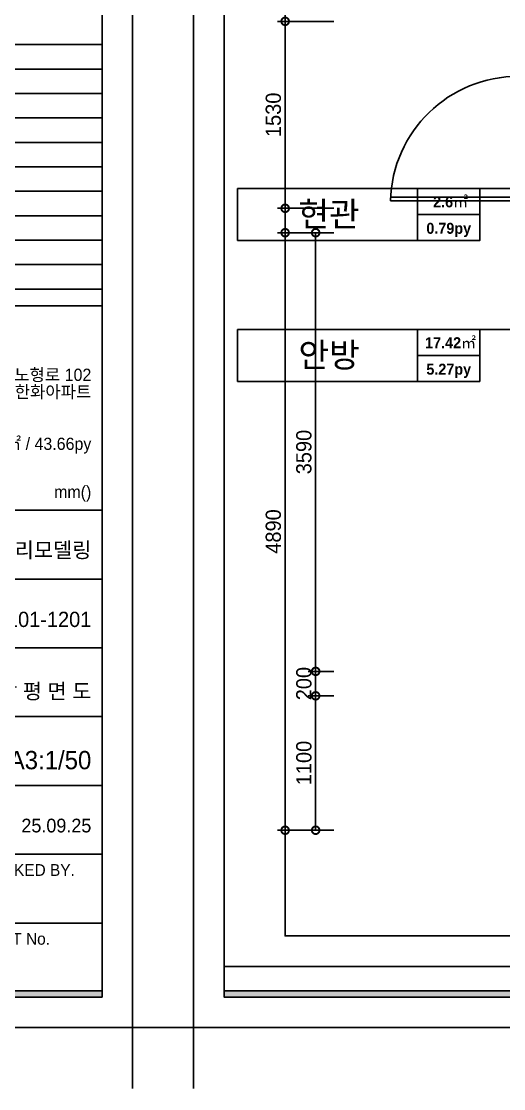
# Model space of a CAD drawing. Header units: millimetres. Extents: x 145965 to 228269, y 99354 to 115204.
# Drawn here: x 166554 to 170505, y 99354 to 108089 of the extents above; entities that cross this region are included whole.
import ezdxf
from ezdxf.enums import TextEntityAlignment as Align

# ---------------------------------------------------------------- set-up
doc = ezdxf.new("R2010")
doc.units = ezdxf.units.MM
doc.header["$LTSCALE"] = 50
for name, color, linetype in [('03-TEXT', 3, 'Continuous'), ('07-DIM WAL', 5, 'Continuous'), ('FORM(YOURNAME)-1', 1, 'Continuous'), ('FORM(YOURNAME)-11', 1, 'Continuous'), ('창호', 4, 'Continuous'), ('틀', 8, 'Continuous')]:
    doc.layers.add(name, color=color, linetype=linetype)
doc.styles.add('YOURNAME', font='HY울릉도M.TTF')
doc.styles.add('넥슨고딕', font='NEXONLv1GothicBold.ttf')
doc.styles.add('스타일1', font='HY울릉도M.TTF')
doc.styles.add('코레일둥고', font='Korail_Round_Gothic_Medium.ttf')
doc.dimstyles.new('50', dxfattribs={"dimscale": 50, "dimtxt": 2.5, "dimasz": 2.5, "dimexe": 1.25, "dimexo": 2, "dimtad": 1, "dimdec": 0, "dimtxsty": '스타일1', "dimblk": 'DOTSMALL', "dimcen": 2.5, "dimclrd": 1, "dimclre": 1, "dimclrt": 2, "dimadec": 0, "dimazin": 0, "dimtfac": 1, "dimtdec": 0, "dimtix": 1, "dimtmove": 0, "dimatfit": 3, "dimldrblk": 'DOTSMALL', "dimfxl": 1.25, "dimarcsym": 0})

# ---------------------------------------------------------------- blocks, each defined once
blk = doc.blocks.new('FORM-ELEVATION')
at = {"layer": 'FORM(YOURNAME)-11'}
h = blk.add_hatch(color=256, dxfattribs=at)
h.dxf.hatch_style = 1
h.paths.add_polyline_path([(-10309, 35708), (71691, 35708), (71691, 35508), (-10309, 35508)])
h.paths.add_polyline_path([(-10309, -21492), (71691, -21492), (71691, -21692), (-10309, -21692)])
at = {"layer": 'Defpoints', "color": 158}
for p, q in [((62481, 9486), (71691, 9486)), ((62481, 8686), (71691, 8686)), ((62481, 7886), (71691, 7886)), ((62481, 7086), (71691, 7086)), ((62481, 6286), (71691, 6286)), ((62481, 5486), (71691, 5486)), ((62481, 4686), (71691, 4686)), ((62481, 3886), (71691, 3886)), ((62481, 3086), (71691, 3086)), ((62481, 2286), (71691, 2286)), ((62481, 1486), (71691, 1486)), ((62481, -20692), (-10309, -20692))]:
    blk.add_line(p, q, dxfattribs=at)
for points in [[(-10309, -21692), (71691, -21692), (71691, 35708), (-10309, 35708)], [(-8309, 33708), (61071, 33708), (61071, -19692), (-8309, -19692)]]:
    blk.add_lwpolyline(points, close=True, dxfattribs=at)
at = {"layer": 'Defpoints', "color": 1}
for points in [[(-11309, -24692), (-11309, -22692), (-13309, -22692)], [(72691, -24692), (72691, -22692), (74691, -22692)]]:
    blk.add_lwpolyline(points, dxfattribs=at)
at = {"layer": 'FORM(YOURNAME)-11', "color": 14}
for p, q in [((62481, 937), (71691, 937)), ((62481, -5756), (71691, -5756)), ((62481, -8009), (71691, -8009)), ((62481, -10261), (71691, -10261)), ((62481, -12514), (71691, -12514)), ((62481, -14766), (71691, -14766)), ((62481, -17019), (71691, -17019)), ((62481, -19271), (71691, -19271))]:
    blk.add_line(p, q, dxfattribs=at)
at = {"layer": 'FORM(YOURNAME)-11', "color": 250}
blk.add_lwpolyline([(-11309, -22692), (72691, -22692), (72691, 36708), (-11309, 36708)], close=True, dxfattribs=at)
at = {"layer": 'FORM(YOURNAME)-11'}
blk.add_lwpolyline([(-10309, -21492), (71691, -21492), (71691, -21692), (-10309, -21692)], close=True, dxfattribs=at)
at = {"layer": 'FORM(YOURNAME)-11', "color": 14, "style": 'YOURNAME'}
for s, height, p in [('CHECKED BY.', 386.14, (67376, -17534)), ('SHEET No.', 386.1, (67376, -19786))]:
    blk.add_text(s, height=height, dxfattribs=at).set_placement(p, align=Align.MIDDLE_LEFT)
at = {"layer": 'FORM(YOURNAME)-11', "color": 3, "style": 'YOURNAME'}
for tag, height, p in [('1', 450, (71041, -1219)), ('2', 450, (71041, -1863)), ('3', 450, (71041, -3150)), ('4', 450, (71041, -5081)), ('5', 515, (71041, -7398)), ('6', 515, (71041, -9650)), ('7', 515, (71041, -11903)), ('8', 515, (71041, -14155)), ('9', 515, (71041, -16408)), ('10', 515, (66791, -18596)), ('11', 515, (71041, -18660)), ('12', 515, (66791, -20848)), ('13', 515, (71041, -20848))]:
    blk.add_attdef(tag, text='', height=height, dxfattribs=at).set_placement(p, align=Align.MIDDLE_RIGHT)
blk = doc.blocks.new('_DotSmall')
at = {"color": 0, "linetype": 'ByBlock', "const_width": 0.5}
blk.add_lwpolyline([(-0.0625, 0, 1), (0.0625, 0, 1)], format="xyb", close=True, dxfattribs=at)
blk = doc.blocks.new('*D664')
at = {"layer": '07-DIM WAL', "color": 1, "lineweight": -2}
for p, q in [((169115.4, 106359.4), (168652.9, 106359.4)), ((168715.4, 101469.4), (168715.4, 106359.4)), ((169115.4, 101469.4), (168652.9, 101469.4))]:
    blk.add_line(p, q, dxfattribs=at)
at = {"layer": 'Defpoints', "color": 0}
for p in [(168715.4, 106359.4), (169215.4, 106359.4), (169215.4, 101469.4)]:
    blk.add_point(p, dxfattribs=at)
at = {"layer": '07-DIM WAL', "color": 1, "lineweight": -2, "xscale": 125, "yscale": 125, "zscale": 125}
for p, rotation in [((168715.4, 106359.4), 90), ((168715.4, 101469.4), 270)]:
    blk.add_blockref('_DotSmall', p, dxfattribs=dict(at, rotation=rotation))
at = {"layer": '07-DIM WAL', "color": 2, "insert": (168619.1, 103914.4), "char_height": 125, "attachment_point": 5, "rotation": 90, "style": '스타일1'}
blk.add_mtext('4890', dxfattribs=at)
blk = doc.blocks.new('*D665')
at = {"layer": '07-DIM WAL', "color": 1, "lineweight": -2}
for p, q in [((169115.4, 106359.4), (168902.9, 106359.4)), ((168965.4, 106359.4), (168965.4, 102769.4)), ((169115.4, 102769.4), (168902.9, 102769.4))]:
    blk.add_line(p, q, dxfattribs=at)
at = {"layer": 'Defpoints', "color": 0}
for p in [(169215.4, 106359.4), (168965.4, 102769.4), (169215.4, 102769.4)]:
    blk.add_point(p, dxfattribs=at)
at = {"layer": '07-DIM WAL', "color": 1, "lineweight": -2, "xscale": 125, "yscale": 125, "zscale": 125}
for p, rotation in [((168965.4, 106359.4), 90), ((168965.4, 102769.4), 270)]:
    blk.add_blockref('_DotSmall', p, dxfattribs=dict(at, rotation=rotation))
at = {"layer": '07-DIM WAL', "color": 2, "insert": (168869.1, 104564.4), "char_height": 125, "attachment_point": 5, "rotation": 90, "style": '스타일1'}
blk.add_mtext('3590', dxfattribs=at)
blk = doc.blocks.new('*D666')
at = {"layer": '07-DIM WAL', "color": 1, "lineweight": -2}
for p, q in [((168965.4, 102894.4), (168965.4, 102444.4)), ((169115.4, 102769.4), (168902.9, 102769.4)), ((169115.4, 102569.4), (168902.9, 102569.4))]:
    blk.add_line(p, q, dxfattribs=at)
at = {"layer": 'Defpoints', "color": 0}
for p in [(169215.4, 102769.4), (168965.4, 102569.4), (169215.4, 102569.4)]:
    blk.add_point(p, dxfattribs=at)
at = {"layer": '07-DIM WAL', "color": 1, "lineweight": -2, "xscale": 125, "yscale": 125, "zscale": 125}
for p, rotation in [((168965.4, 102769.4), 270), ((168965.4, 102569.4), 90)]:
    blk.add_blockref('_DotSmall', p, dxfattribs=dict(at, rotation=rotation))
at = {"layer": '07-DIM WAL', "color": 2, "insert": (168869.2, 102669.4), "char_height": 125, "attachment_point": 5, "rotation": 90, "style": '스타일1'}
blk.add_mtext('200', dxfattribs=at)
blk = doc.blocks.new('*D667')
at = {"layer": '07-DIM WAL', "color": 1, "lineweight": -2}
for p, q in [((169115.4, 102569.4), (168902.9, 102569.4)), ((168965.4, 102569.4), (168965.4, 101469.4)), ((169115.4, 101469.4), (168902.9, 101469.4))]:
    blk.add_line(p, q, dxfattribs=at)
at = {"layer": 'Defpoints', "color": 0}
for p in [(169215.4, 102569.4), (168965.4, 101469.4), (169215.4, 101469.4)]:
    blk.add_point(p, dxfattribs=at)
at = {"layer": '07-DIM WAL', "color": 1, "lineweight": -2, "xscale": 125, "yscale": 125, "zscale": 125}
for p, rotation in [((168965.4, 102569.4), 90), ((168965.4, 101469.4), 270)]:
    blk.add_blockref('_DotSmall', p, dxfattribs=dict(at, rotation=rotation))
at = {"layer": '07-DIM WAL', "color": 2, "insert": (168869.2, 102019.4), "char_height": 125, "attachment_point": 5, "rotation": 90, "style": '스타일1'}
blk.add_mtext('1100', dxfattribs=at)
blk = doc.blocks.new('*D669')
at = {"layer": '07-DIM WAL', "color": 1, "lineweight": -2}
for p, q in [((169115.4, 108089.4), (168652.9, 108089.4)), ((168715.4, 108089.4), (168715.4, 106559.4)), ((169115.4, 106559.4), (168652.9, 106559.4))]:
    blk.add_line(p, q, dxfattribs=at)
at = {"layer": 'Defpoints', "color": 0}
for p in [(169215.4, 108089.4), (168715.4, 106559.4), (169215.4, 106559.4)]:
    blk.add_point(p, dxfattribs=at)
at = {"layer": '07-DIM WAL', "color": 1, "lineweight": -2, "xscale": 125, "yscale": 125, "zscale": 125}
for p, rotation in [((168715.4, 108089.4), 90), ((168715.4, 106559.4), 270)]:
    blk.add_blockref('_DotSmall', p, dxfattribs=dict(at, rotation=rotation))
at = {"layer": '07-DIM WAL', "color": 2, "insert": (168619.2, 107324.4), "char_height": 125, "attachment_point": 5, "rotation": 90, "style": '스타일1'}
blk.add_mtext('1530', dxfattribs=at)
blk = doc.blocks.new('vidaisejh')
at = {"layer": '창호'}
blk.add_arc((149123.3, 66387.2), 1045.1, 89.74486, 178.62483, dxfattribs=at)
at = {"layer": '틀'}
for p, q in [((149127.9, 66412.3), (148077.9, 66412.3)), ((149127.9, 66442.3), (148078.5, 66442.3))]:
    blk.add_line(p, q, dxfattribs=at)

msp = doc.modelspace()

# ---------------------------------------------------------------- linework, layer by layer
at = {"layer": '03-TEXT', "color": 7}
for p, q in [((169799.9, 106720.1), (169799.9, 106295.6)), ((170309.5, 106720.1), (171559.1, 106720.1)), ((169799.9, 106507.8), (170309.5, 106507.8)), ((169799.9, 105567.1), (169799.9, 105142.6)), ((170309.5, 105567.1), (171559.1, 105567.1)), ((169799.9, 105354.9), (170309.5, 105354.9))]:
    msp.add_line(p, q, dxfattribs=at)
for points in [[(168325.5, 106295.6), (170309.5, 106295.6), (170309.5, 106720.1), (168325.5, 106720.1)], [(168325.5, 105142.6), (170309.5, 105142.6), (170309.5, 105567.1), (168325.5, 105567.1)]]:
    msp.add_lwpolyline(points, close=True, dxfattribs=at)

# ---------------------------------------------------------------- block references
msp.add_blockref('vidaisejh', (21500, 40207.2))
at = {"layer": 'FORM(YOURNAME)-1'}
ref = msp.add_blockref('FORM-ELEVATION', (149292.5, 105527.4), dxfattribs=dict(at, xscale=0.2500000000000001, yscale=0.2500000000000001, zscale=0.2500000000000001))
ref.add_attrib('9', '25.09.25', dxfattribs={"layer": 'FORM(YOURNAME)-11', "color": 3, "height": 112.5, "style": 'YOURNAME'}).set_placement((167127.7, 101507.7), align=Align.MIDDLE_RIGHT)
ref.add_attrib('8', 'A1:1/25 A3:1/50', dxfattribs={"layer": 'FORM(YOURNAME)-11', "color": 3, "height": 150, "style": 'YOURNAME'}).set_placement((167127.7, 102043.4), align=Align.MIDDLE_RIGHT)
ref.add_attrib('7', '주 방 평 면 도', dxfattribs={"layer": 'FORM(YOURNAME)-11', "color": 3, "height": 125, "style": 'YOURNAME'}).set_placement((167127.7, 102607.2), align=Align.MIDDLE_RIGHT)
ref.add_attrib('6', '노형 한화아파트 101-1201', dxfattribs={"layer": 'FORM(YOURNAME)-11', "color": 3, "height": 125, "style": 'YOURNAME'}).set_placement((167127.7, 103195.1), align=Align.MIDDLE_RIGHT)
ref.add_attrib('5', '아파트 리모델링', dxfattribs={"layer": 'FORM(YOURNAME)-11', "color": 3, "height": 125, "style": 'YOURNAME'}).set_placement((167127.7, 103762.4), align=Align.MIDDLE_RIGHT)
ref.add_attrib('1', '제주시 원노형로 102', dxfattribs={"layer": 'FORM(YOURNAME)-11', "color": 3, "height": 100, "style": 'YOURNAME'}).set_placement((167127.7, 105197), align=Align.MIDDLE_RIGHT)
ref.add_attrib('2', '노형 한화아파트', dxfattribs={"layer": 'FORM(YOURNAME)-11', "color": 3, "height": 100, "style": 'YOURNAME'}).set_placement((167127.7, 105057.7), align=Align.MIDDLE_RIGHT)
ref.add_attrib('3', '144.32㎡ / 43.66py', dxfattribs={"layer": 'FORM(YOURNAME)-11', "color": 3, "height": 100, "style": 'YOURNAME'}).set_placement((167127.7, 104632.1), align=Align.MIDDLE_RIGHT)
ref.add_attrib('4', 'mm()', dxfattribs={"layer": 'FORM(YOURNAME)-11', "color": 3, "height": 100, "style": 'YOURNAME'}).set_placement((167127.7, 104238.5), align=Align.MIDDLE_RIGHT)
at = {"layer": 'FORM(YOURNAME)-1', "xscale": 0.2500000000000001, "yscale": 0.2500000000000001, "zscale": 0.2500000000000001}
msp.add_blockref('FORM-ELEVATION', (170792.5, 105527.4), dxfattribs=at)

# ---------------------------------------------------------------- texts
at = {"layer": '03-TEXT'}
for s, height, style, p in [('2.6㎡', 90, '넥슨고딕', (170070.7, 106567.1)), ('현관', 200, '코레일둥고', (169075.1, 106412.2)), ('0.79py', 90, '넥슨고딕', (170055.3, 106350.6)), ('17.42㎡', 90, '넥슨고딕', (170070.7, 105414.2)), ('안방', 200, '코레일둥고', (169075.1, 105259.3)), ('5.27py', 90, '넥슨고딕', (170055.3, 105197.7))]:
    msp.add_text(s, height=height, dxfattribs=dict(at, style=style)).set_placement(p, align=Align.CENTER)

# ---------------------------------------------------------------- dimensions: what is measured, and where the dimension line sits
at = {"layer": '07-DIM WAL'}
for base, p1, p2, picture, middle in [((168715.4, 106559.4), (169215.4, 108089.4), (169215.4, 106559.4), '*D669', (168619.2, 107324.4)), ((168715.4, 106359.4), (169215.4, 101469.4), (169215.4, 106359.4), '*D664', (168619.1, 103914.4)), ((168965.4, 102769.4), (169215.4, 106359.4), (169215.4, 102769.4), '*D665', (168869.1, 104564.4)), ((168965.4, 102569.4), (169215.4, 102769.4), (169215.4, 102569.4), '*D666', (168869.2, 102669.4)), ((168965.4, 101469.4), (169215.4, 102569.4), (169215.4, 101469.4), '*D667', (168869.2, 102019.4))]:
    dim = msp.add_linear_dim(base=base, p1=p1, p2=p2, angle=270, dimstyle='50', override={"dimtfill": 0}, dxfattribs=at)
    dim.commit()
    dim.dimension.update_dxf_attribs({"geometry": picture, "text_midpoint": middle})

doc.saveas('drawing.dxf')
